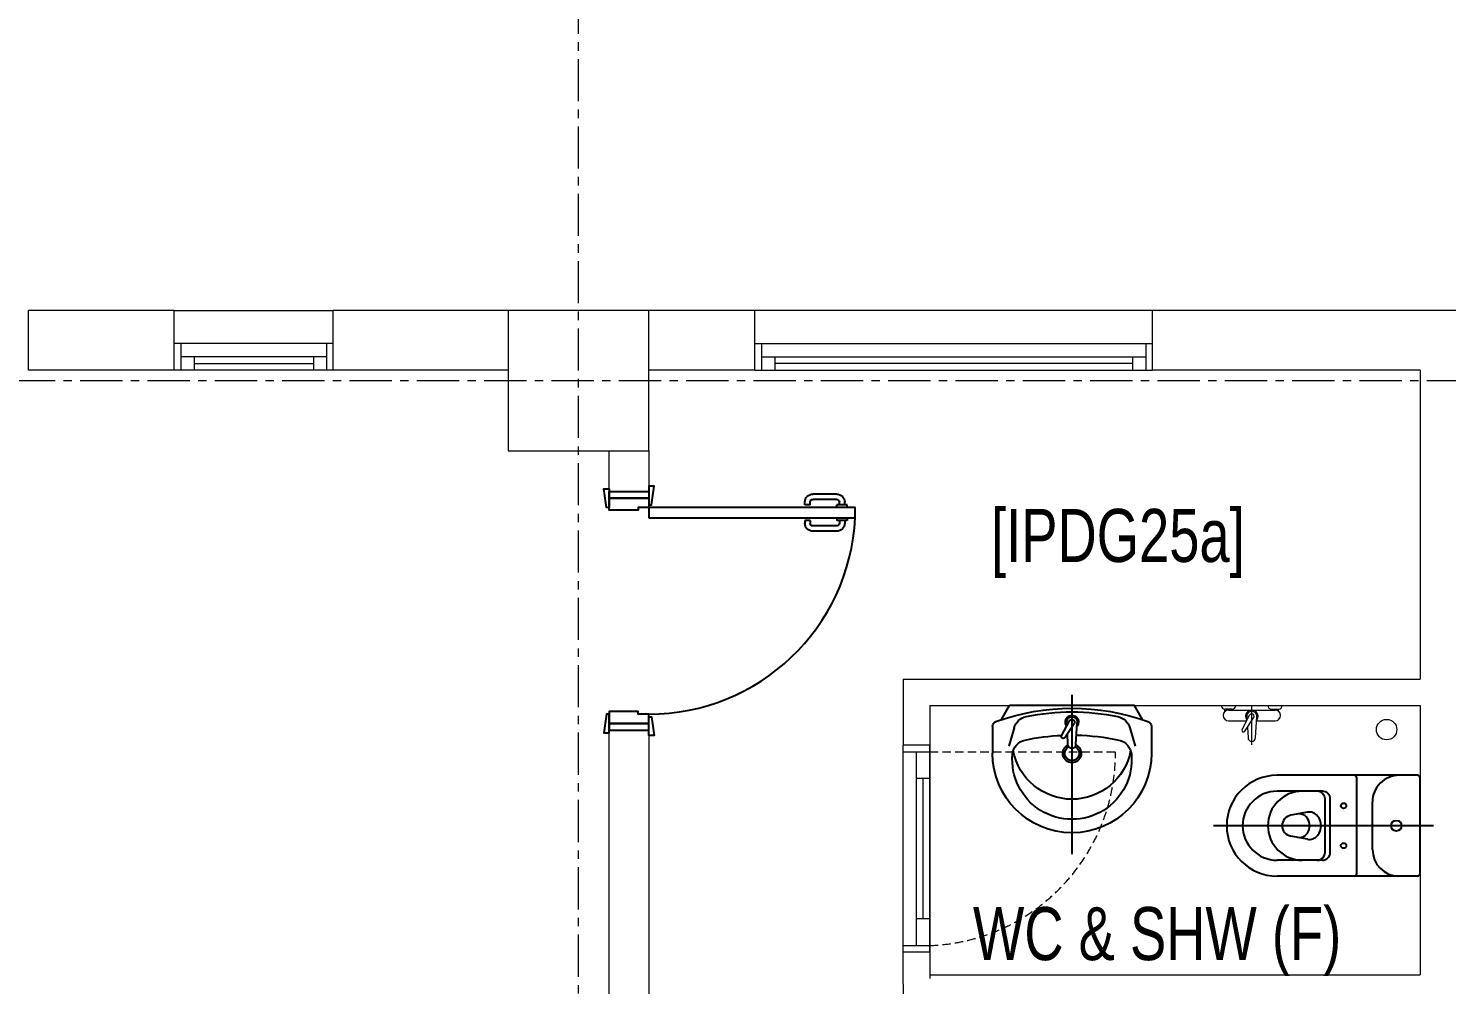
# Model space of a CAD drawing. Header units: millimetres. Extents: x 26027 to 581921, y 7230 to 233891.
# Drawn here: x 507524 to 512874, y 140068 to 143674 of the extents above; entities that cross this region are included whole.
import ezdxf

# ---------------------------------------------------------------- set-up
doc = ezdxf.new("R2010")
doc.units = ezdxf.units.MM
doc.header["$LTSCALE"] = 5
for name, pattern in [('CENTER', [50.8, 31.75, -6.35, 6.35, -6.35]), ('HIDDEN', [9.525, 6.35, -3.175]), ('HIDDEN2', [0.1875, 0.125, -0.0625])]:
    doc.linetypes.add(name, pattern=pattern)
for name, color, linetype, lineweight in [('72_EGR_BASE_TEXT', 7, 'Continuous', 5), ('Aluminum', 7, 'Continuous', 5), ('New Aluminium', 250, 'Continuous', 5), ('Proj', 7, 'HIDDEN2', 5), ('SANIT', 250, 'Continuous', 5), ('Structure', 20, 'Continuous', 5), ('Walls', 32, 'Continuous', 5)]:
    doc.layers.add(name, color=color, linetype=linetype, lineweight=lineweight)
for name, color, linetype in [('axes', 9, 'Continuous'), ('GE-ARCHITECTURAL_ELEMENTS', 8, 'Continuous'), ('GE-FURNITURE', 8, 'Continuous')]:
    doc.layers.add(name, color=color, linetype=linetype)
doc.layers.add('Wooden Joinery', color=7, linetype='Continuous', lineweight=5, true_color=0xffdcd1)
doc.styles.add('X3G_ENTITY_2587EA', font='swisscl.ttf', dxfattribs={"height": 200})

# ---------------------------------------------------------------- blocks, each defined once
blk = doc.blocks.new('lav-manta 60')
at = {"layer": 'GE-ARCHITECTURAL_ELEMENTS'}
for p, q in [((-0.2658, -0.0529), (-0.2358, 0)), ((-0.2358, 0), (0.2358, 0)), ((0, 0.04), (0, -0.56)), ((0.2658, -0.0529), (0.2358, 0)), ((-0.3, -0.0789), (-0.3, -0.18)), ((-0.2185, -0.0841), (-0.2383, -0.1537)), ((-0.015, -0.1473), (-0.0199, -0.064)), ((0.0274, -0.121), (-0.0078, -0.0673)), ((0.0389, -0.1142), (0.0087, -0.0575)), ((0.015, -0.1473), (0.0174, -0.1057)), ((0.0191, -0.077), (0.0199, -0.064)), ((0.2185, -0.0841), (0.2383, -0.1537)), ((0.3, -0.0789), (0.3, -0.18))]:
    blk.add_line(p, q, dxfattribs=at)
for centre, radius, start, end in [((0, -0.8557), 0.8457, 70.1771, 109.8229), ((-0.1608, -0.1006), 0.06, 101.8086, 164.0794), ((0, -0.8696), 0.8457, 78.1914, 101.8086), ((0, -0.0617), 0.025, 320.7474, 220.368), ((0, -0.0617), 0.02, 353.2671, 186.682), ((0, -0.0617), 0.00966, 25.4127, 215.9577), ((0.1608, -0.1006), 0.06, 15.9206, 78.1914), ((-0.28, -0.0789), 0.02, 109.8229, 180), ((0.28, -0.0789), 0.02, 0, 70.1771), ((-0.1645, -0.189), 0.06, 102.0883, 174.8142), ((0, -0.9572), 0.8457, 91.1572, 102.0883), ((0, -0.18), 0.035, 115.3106, 64.6894), ((0, -0.18), 0.0275, 117.1496, 62.8504), ((0, -0.1473), 0.015, 180, 0), ((0, -0.9572), 0.8457, 88.5486, 88.844), ((0.0332, -0.1176), 0.00666, 210.6852, 30.6852), ((0, -0.9572), 0.8457, 77.9117, 87.4274), ((0.1645, -0.189), 0.06, 5.1858, 77.9117), ((0, -0.18), 0.3, 180, 0), ((0, -0.2039), 0.2252, 174.8142, 5.1858), ((0, -0.1282), 0.2252, 190.6097, 349.3903)]:
    blk.add_arc(centre, radius, start, end, dxfattribs=at)
blk = doc.blocks.new('WC manta')
at = {"layer": 'GE-FURNITURE'}
for p, q in [((-0.13, 0.18), (-0.13, -0.18)), ((-0.12, 0.19), (0.41, 0.19)), ((0.109, 0.18), (0.109, -0.18)), ((0.239, 0.13), (0.41, 0.13)), ((0.05, 0.09), (0.05, -0.09)), ((0.209, 0.1), (0.209, -0.1)), ((0.229, 0.1), (0.229, -0.1)), ((-0.18, 0), (0.65, 0)), ((0.2955, 0.051), (0.3581, 0.0393)), ((0.2955, -0.051), (0.3581, -0.0393)), ((0.239, -0.13), (0.41, -0.13)), ((-0.12, -0.19), (0.41, -0.19))]:
    blk.add_line(p, q, dxfattribs=at)
for centre, radius in [((0.159, 0.0752), 0.01), ((-0.04, 0), 0.02), ((0.159, -0.0753), 0.01)]:
    blk.add_circle(centre, radius, dxfattribs=at)
for centre, radius, start, end in [((-0.12, 0.18), 0.01, 90, 180), ((-0.05, 0.09), 0.1, 0, 90), ((0.119, 0.18), 0.01, 90, 180), ((0.41, 0), 0.19, 270, 90), ((0.239, 0.1), 0.03, 90, 180), ((0.259, 0.1), 0.03, 90, 180), ((0.3147, 0), 0.13, 270, 90), ((0.41, 0), 0.13, 270, 90), ((0.3029, 0), 0.0588, 141.525, 218.475), ((0.2882, 0.0117), 0.04, 79.4289, 141.525), ((0.3454, 0), 0.0588, 166.4176, 193.5824), ((0.3271, 0.0044), 0.04, 79.4289, 166.4176), ((0.3507, 0), 0.04, 280.5711, 79.4289), ((0.2882, -0.0117), 0.04, 218.475, 280.5711), ((0.3271, -0.0044), 0.04, 193.5824, 280.5711), ((-0.05, -0.09), 0.1, 270, 0), ((0.239, -0.1), 0.03, 180, 270), ((0.259, -0.1), 0.03, 180, 270), ((-0.12, -0.18), 0.01, 180, 270), ((0.119, -0.18), 0.01, 180, 270)]:
    blk.add_arc(centre, radius, start, end, dxfattribs=at)
blk = doc.blocks.new('A$C39C6726A')
at = {"layer": 'New Aluminium', "linetype": 'HIDDEN'}
blk.add_line((25, 100), (25, 800), dxfattribs=at)
at = {"layer": 'New Aluminium'}
for p, q in [((780, 100), (0, 100)), ((25, 0), (25, 100)), ((125, 100), (125, 50)), ((655, 75), (125, 75)), ((655, 100), (655, 50)), ((755, 0), (755, 100)), ((780, 0), (0, 0)), ((755, 50), (25, 50))]:
    blk.add_line(p, q, dxfattribs=at)
at = {"layer": 'New Aluminium', "linetype": 'HIDDEN'}
blk.add_arc((29.3, 73.9), 726.2, 2.0631, 90.3405, dxfattribs=at)
blk = doc.blocks.new('A$C72370EFE')
at = {"layer": 'GE-ARCHITECTURAL_ELEMENTS'}
for p, q in [((-0.01, -0.04), (-0.02, -0.04)), ((-0.01, -0.03), (-0.01, -0.07)), ((0, -0.03), (-0.01, -0.03)), ((0.04, -0.03), (0.05, -0.03)), ((0.05, -0.03), (0.05, -0.07)), ((0.05, -0.04), (0.06, -0.04)), ((-0.05, -0.07), (-0.05, -0.16)), ((-0.03, -0.07), (-0.03, -0.16)), ((-0.01, -0.06), (-0.02, -0.06)), ((0, -0.07), (-0.01, -0.07)), ((0.04, -0.07), (0.05, -0.07)), ((0.05, -0.06), (0.06, -0.06)), ((0.07, -0.07), (0.07, -0.16)), ((0.09, -0.07), (0.09, -0.16)), ((-0.01, -0.17), (-0.02, -0.17)), ((-0.01, -0.19), (-0.02, -0.19)), ((-0.01, -0.17), (-0.01, -0.19)), ((0.05, -0.17), (0.06, -0.17)), ((0.05, -0.17), (0.05, -0.19)), ((0.05, -0.19), (0.06, -0.19))]:
    blk.add_line(p, q, dxfattribs=at)
for centre, radius, start, end in [((-0.02, -0.07), 0.03, 90, 180), ((0.06, -0.07), 0.03, 0, 90), ((-0.02, -0.07), 0.01, 90, 180), ((0.06, -0.07), 0.01, 0, 90), ((-0.02, -0.16), 0.03, 180, 270), ((-0.02, -0.16), 0.01, 180, 270), ((0.06, -0.16), 0.01, 270, 0), ((0.06, -0.16), 0.03, 270, 0)]:
    blk.add_arc(centre, radius, start, end, dxfattribs=at)
blk = doc.blocks.new('DR1')
at = {"layer": 'GE-FURNITURE', "elevation": 0}
for points in [[(1743402.9, 41721.9), (1743392.9, 41721.9), (1743382.9, 41791.9), (1743402.9, 41791.9)], [(1743552.9, 41731.9), (1743562.9, 41731.9), (1743572.9, 41801.9), (1743552.9, 41801.9)], [(1743552.9, 41681.9), (1744331.9, 41681.9), (1744331.9, 41721.9), (1743552.9, 41721.9)], [(1743402.9, 40941.9), (1743392.9, 40941.9), (1743382.9, 40871.9), (1743402.9, 40871.9)], [(1743552.9, 40931.9), (1743562.9, 40931.9), (1743572.9, 40861.9), (1743552.9, 40861.9)]]:
    blk.add_lwpolyline(points, close=True, dxfattribs=at)
for points in [[(1743552.9, 41756.9), (1743402.9, 41756.9), (1743402.9, 41781.9), (1743552.9, 41781.9), (1743552.9, 41756.9)], [(1743552.9, 41756.9), (1743552.9, 41721.9), (1743512.9, 41721.9), (1743512.9, 41711.9), (1743402.9, 41711.9), (1743402.9, 41756.9), (1743552.9, 41756.9)], [(1743552.9, 40906.9), (1743552.9, 40941.9), (1743512.9, 40941.9), (1743512.9, 40951.9), (1743402.9, 40951.9), (1743402.9, 40906.9), (1743552.9, 40906.9)], [(1743552.9, 40906.9), (1743402.9, 40906.9), (1743402.9, 40881.9), (1743552.9, 40881.9), (1743552.9, 40906.9)]]:
    blk.add_lwpolyline(points, dxfattribs=at)
at = {"layer": 'GE-FURNITURE'}
blk.add_arc((1743552.9, 41721.9, 0), 780, 270, 357.0603, dxfattribs=at)
at = {"layer": 'GE-FURNITURE', "xscale": -999.9999999998856, "yscale": 999.9999999998856, "zscale": 999.9999999998854, "rotation": 270}
blk.add_blockref('A$C72370EFE', (1744331.9, 41681.9, 0), dxfattribs=at)

msp = doc.modelspace()

# ---------------------------------------------------------------- linework, layer by layer
at = {"layer": 'Aluminum'}
for p, q in [((508673.8, 142485.3, -2.4), (508073.8, 142485.3, -2.4)), ((508098.8, 142485.3, -2.4), (508098.8, 142385.3, -2.4)), ((508648.8, 142485.3, -2.4), (508648.8, 142385.3, -2.4)), ((510264.2, 142485.3, 0), (511764.2, 142485.3, 0)), ((510289.2, 142485.3, 0), (510289.2, 142385.3, 0)), ((511739.2, 142485.3, 0), (511739.2, 142385.3, 0)), ((508648.8, 142435.3, -2.4), (508098.8, 142435.3, -2.4)), ((508148.8, 142435.3, -2.4), (508148.8, 142385.3, -2.4)), ((508598.8, 142435.3, -2.4), (508598.8, 142385.3, -2.4)), ((510289.2, 142435.3, 0), (511739.2, 142435.3, 0)), ((510339.2, 142435.3, 0), (510339.2, 142385.3, 0)), ((511689.2, 142435.3, 0), (511689.2, 142385.3, 0)), ((508673.8, 142385.3, -2.4), (508073.8, 142385.3, -2.4)), ((508148.8, 142410.3, -2.4), (508598.8, 142410.3, -2.4)), ((510264.2, 142385.3, 0), (511764.2, 142385.3, 0)), ((511689.2, 142410.3, 0), (510339.2, 142410.3, 0))]:
    msp.add_line(p, q, dxfattribs=at)
at = {"layer": 'axes', "linetype": 'CENTER', "lineweight": 0}
for p, q in [((509599.2, 120285.6, 0), (509599.2, 210035.3, 0)), ((581030.5, 142345.3, 2.4), (449113.3, 142345.3, 2.4))]:
    msp.add_line(p, q, dxfattribs=at)
at = {"layer": 'Proj'}
for p, q in [((508073.8, 142610.3), (508673.8, 142610.3)), ((511764.2, 142610.3, 0), (510264.2, 142610.3, 0))]:
    msp.add_line(p, q, dxfattribs=at)
at = {"layer": 'SANIT'}
for p, q in [((512064.7, 141106.8, 0), (512037.7, 141106.8, 0)), ((512037.7, 141098.2, 0), (512037.7, 141106.8, 0)), ((512051.2, 141103.4, 0), (512226.7, 141103.4, 0)), ((512064.7, 141103.4, 0), (512064.7, 141106.8, 0)), ((512138.9, 140971.8, 0), (512138.9, 141120.3, 0)), ((512213.2, 141106.8, 0), (512240.2, 141106.8, 0)), ((512213.2, 141103.4, 0), (512213.2, 141106.8, 0)), ((512240.2, 141098.2, 0), (512240.2, 141106.8, 0)), ((512051.2, 141062.9, 0), (512119.6, 141062.9, 0)), ((512102.2, 141030.2, 0), (512130.7, 141083.7, 0)), ((512113, 141023.7, 0), (512146.8, 141075.1, 0)), ((512120.9, 141065.3, 0), (512120.2, 141077.6, 0)), ((512122.5, 141038.1, 0), (512124.8, 140999.4, 0)), ((512153.1, 140999.4, 0), (512157.7, 141077.6, 0)), ((512156.8, 141062.9, 0), (512226.7, 141062.9, 0))]:
    msp.add_line(p, q, dxfattribs=at)
msp.add_circle((512647.6, 141029.6, 0), 38.6, dxfattribs=at)
for centre, radius, start, end in [((512037.7, 141120.3, 0), 13.5, 180, 270), ((512051.2, 141083.1, 0), 20.3, 90, 270), ((512064.7, 141120.3, 0), 13.5, 270, 0), ((512138.9, 141079.8, 0), 23.6, 319.632, 219.2526), ((512138.9, 141079.8, 0), 18.9, 353.2671, 186.7329), ((512138.9, 141079.8, 0), 9.13, 324.0423, 154.5873), ((512213.2, 141120.3, 0), 13.5, 180, 270), ((512226.7, 141083.1, 0), 20.3, 270, 90), ((512240.2, 141120.3, 0), 13.5, 270, 0), ((512107.6, 141026.9, 0), 6.3, 149.3148, 329.3148), ((512138.9, 140999.4, 0), 14.2, 180, 0)]:
    msp.add_arc(centre, radius, start, end, dxfattribs=at)
at = {"layer": 'Structure', "elevation": 0}
msp.add_lwpolyline([(509333.8, 142080.3), (509863.8, 142080.3), (509863.8, 142610.3), (509333.8, 142610.3)], close=True, dxfattribs=at)
at = {"layer": 'Walls'}
for p, q in [((508073.8, 142610.3, 0), (507523.8, 142610.3, 0)), ((507523.8, 142385.3), (507523.8, 142610.3)), ((508073.8, 142385.3), (508073.8, 142610.3)), ((509334.2, 142610.3, 0), (508673.8, 142610.3, 0)), ((508673.8, 142385.3), (508673.8, 142610.3)), ((510264.2, 142610.3, 0), (509864.2, 142610.3)), ((510264.2, 142385.3, 0), (510264.2, 142610.3, 0)), ((511764.2, 142385.3, 0), (511764.2, 142610.3, 0)), ((514633.8, 142610.3, 0), (511764.2, 142610.3, 0)), ((508073.8, 142385.3, 0), (507523.8, 142385.3, 0)), ((509334.2, 142385.3, 0), (508073.8, 142385.3, 0)), ((510264.2, 142385.3, 0), (509863.8, 142385.3, 0)), ((510264.2, 142385.3, 0), (509864.2, 142385.3)), ((509863.8, 142080.3, 0), (509863.8, 141927.7, 0)), ((510824.4, 141220.3, 0), (512774.2, 141220.3, 0)), ((510824.4, 141220.3, 0), (510824.4, 140970.3, 0)), ((510924.4, 141120.3, 0), (512774.2, 141120.3, 0)), ((510924.4, 141120.3, 0), (510924.4, 140090.3, 0)), ((509863.8, 141027.7, 0), (509863.8, 136760.3, 0)), ((510924.4, 140970.3, 0), (510824.4, 140970.3, 0)), ((510822.4, 140190.3, 0), (510824.4, 139855.3, 0)), ((510922.4, 140190.3, 0), (510822.4, 140190.3, 0)), ((510924.4, 140105.3, 0), (512774.2, 140105.3, 0))]:
    msp.add_line(p, q, dxfattribs=at)
at = {"layer": 'Walls', "lineweight": 0}
msp.add_line((512774.2, 142385.3, 0), (511764.2, 142385.3, 0), dxfattribs=at)
at = {"layer": 'Walls', "lineweight": 0, "elevation": 0}
for points in [[(512774.2, 142385.3), (512774.2, 141220.3)], [(509714.2, 141927.7), (509714.2, 142080.3)], [(509714.2, 141927.7), (509863.8, 141927.7)], [(512774.2, 141120.3), (512774.2, 140105.3)], [(509863.8, 141027.7), (509713.8, 141027.7)]]:
    msp.add_lwpolyline(points, dxfattribs=at)
at = {"layer": 'Walls', "elevation": 0}
msp.add_lwpolyline([(499698.8, 136760.3), (509713.8, 136760.3), (509714.2, 141027.7)], dxfattribs=at)

# ---------------------------------------------------------------- block references
at = {"layer": 'New Aluminium', "linetype": 'HIDDEN', "rotation": 270.0037743369184}
msp.add_blockref('A$C39C6726A', (510824.4, 140970.3, 0), dxfattribs=at)
at = {"layer": 'SANIT', "xscale": -1000.000000000223, "yscale": 1000.000000000223, "zscale": 1000.000000000223}
msp.add_blockref('lav-manta 60', (511460.6, 141120.3, 0), dxfattribs=at)
at = {"layer": 'SANIT', "xscale": 999.9999999999995, "yscale": 999.9999999999995, "zscale": 999.9999999999995, "rotation": 180}
msp.add_blockref('WC manta', (512644.2, 140667.1, 0), dxfattribs=at)
at = {"layer": 'Wooden Joinery'}
msp.add_blockref('DR1', (-1233688.7, 100145.8, 0), dxfattribs=at)

# ---------------------------------------------------------------- texts
at = {"layer": '72_EGR_BASE_TEXT', "insert": (511633.9, 141861.8), "char_height": 200, "attachment_point": 2, "style": 'X3G_ENTITY_2587EA'}
msp.add_mtext('[IPDG25a]', dxfattribs=at)
at = {"layer": '72_EGR_BASE_TEXT', "insert": (511781.9, 140360.2, 0), "char_height": 200, "width": 1984.666, "attachment_point": 2, "style": 'X3G_ENTITY_2587EA'}
msp.add_mtext('WC & SHW (F)', dxfattribs=at)

doc.saveas('drawing.dxf')
